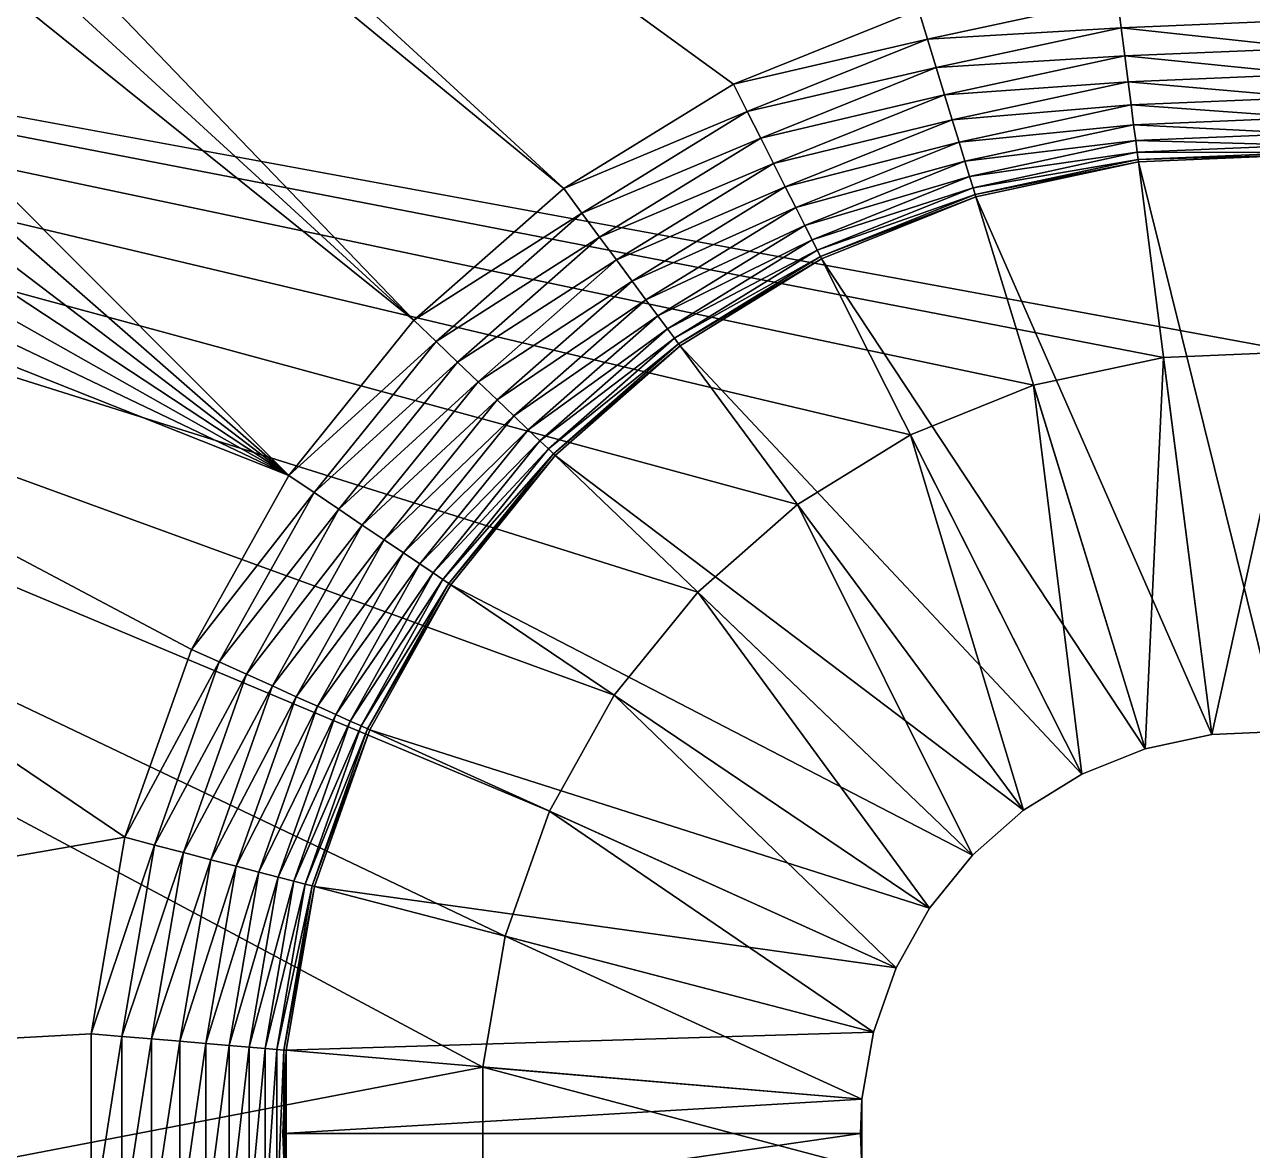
# Model space of a CAD drawing. Header units: millimetres. Extents: x 19.3 to 105.6, y 153.8 to 217.3.
# Drawn here: x 29.483 to 34.463, y 205.793 to 210.362 of the extents above; entities that cross this region are included whole.
import ezdxf

# ---------------------------------------------------------------- set-up
doc = ezdxf.new("R2010")
doc.units = ezdxf.units.MM
doc.layers.get('0').update_dxf_attribs({"color": 132, "linetype": 'CONTINUOUS'})

msp = doc.modelspace()

# ---------------------------------------------------------------- linework, layer by layer
at = {"invisible_edges": 16}
for points in [[(87.3128, 206.6622, 21.4312), (26.8657, 216.4984, 21.4312), (21.336, 211.4842, 21.4312)], [(87.4922, 207.1699, 21.4312), (87.7549, 207.6401, 21.4312), (26.8657, 216.4984, 21.4312)], [(26.8657, 216.4984, 21.4312), (87.7549, 207.6401, 21.4312), (88.0932, 208.0591, 21.4312)], [(88.0932, 208.0591, 21.4312), (88.4974, 208.4148, 21.4312), (26.8657, 216.4984, 21.4312)], [(26.8657, 216.4984, 21.4312), (88.4974, 208.4148, 21.4312), (88.956, 208.6972, 21.4312)], [(26.8657, 216.4984, 21.4312), (88.956, 208.6972, 21.4312), (98.025, 216.4984, 21.4312)], [(87.4922, 207.1699, 21.4312), (26.8657, 216.4984, 21.4312), (87.3128, 206.6622, 21.4312)], [(31.6697, 209.6963, 19.0436), (26.3494, 214.0685, 19.0436), (26.8657, 214.1108, 19.0436)], [(26.8657, 214.1108, 19.0436), (88.989, 210.422, 19.0436), (88.2384, 210.1204, 19.0436)], [(88.2384, 210.1204, 19.0436), (87.5497, 209.6963, 19.0436), (26.8657, 214.1108, 19.0436)], [(26.8657, 214.1108, 19.0436), (87.5497, 209.6963, 19.0436), (86.9425, 209.1619, 19.0436)], [(26.8657, 214.1108, 19.0436), (86.9425, 209.1619, 19.0436), (86.4343, 208.5326, 19.0436)], [(31.6697, 209.6963, 19.0436), (26.8657, 214.1108, 19.0436), (32.3584, 210.1204, 19.0436)], [(26.8657, 214.1108, 19.0436), (33.1089, 210.422, 19.0436), (32.3584, 210.1204, 19.0436)], [(86.4343, 208.5326, 19.0436), (86.0399, 207.8264, 19.0436), (26.8657, 214.1108, 19.0436)], [(26.8657, 214.1108, 19.0436), (86.0399, 207.8264, 19.0436), (85.7704, 207.0638, 19.0436)], [(26.8657, 214.1108, 19.0436), (85.7704, 207.0638, 19.0436), (35.5101, 210.524, 19.0436)], [(31.0625, 209.1619, 19.0436), (25.8469, 213.9425, 19.0436), (26.3494, 214.0685, 19.0436)], [(31.0625, 209.1619, 19.0436), (26.3494, 214.0685, 19.0436), (31.6697, 209.6963, 19.0436)], [(31.0625, 209.1619, 19.0436), (25.3716, 213.7364, 19.0436), (25.8469, 213.9425, 19.0436)], [(30.5543, 208.5326, 19.0436), (24.9363, 213.4556, 19.0436), (25.3716, 213.7364, 19.0436)], [(30.5543, 208.5326, 19.0436), (25.3716, 213.7364, 19.0436), (31.0625, 209.1619, 19.0436)], [(24.5525, 213.1076, 19.0436), (24.9363, 213.4556, 19.0436), (30.5543, 208.5326, 19.0436)], [(30.5543, 208.5326, 19.0436), (24.2306, 212.7018, 19.0436), (24.5525, 213.1076, 19.0436)], [(23.9791, 212.2488, 19.0436), (24.2306, 212.7018, 19.0436), (30.5543, 208.5326, 19.0436)], [(30.5543, 208.5326, 19.0436), (23.8047, 211.761, 19.0436), (23.9791, 212.2488, 19.0436)], [(30.5543, 208.5326, 19.0436), (23.7122, 211.2513, 19.0436), (23.8047, 211.761, 19.0436)], [(20.7149, 204.0867, 21.4312), (31.3418, 206.1314, 21.4312), (21.336, 211.4842, 21.4312)], [(31.6122, 207.1699, 21.4312), (31.8749, 207.6401, 21.4312), (21.336, 211.4842, 21.4312)], [(31.8749, 207.6401, 21.4312), (32.2132, 208.0591, 21.4312), (21.336, 211.4842, 21.4312)], [(21.336, 211.4842, 21.4312), (32.2132, 208.0591, 21.4312), (32.6174, 208.4148, 21.4312)], [(21.336, 211.4842, 21.4312), (32.6174, 208.4148, 21.4312), (33.076, 208.6972, 21.4312)], [(33.076, 208.6972, 21.4312), (33.5757, 208.898, 21.4312), (21.336, 211.4842, 21.4312)], [(21.336, 211.4842, 21.4312), (33.5757, 208.898, 21.4312), (34.1021, 209.0114, 21.4312)], [(21.336, 211.4842, 21.4312), (34.1021, 209.0114, 21.4312), (34.6401, 209.0343, 21.4312)], [(21.336, 211.4842, 21.4312), (31.3418, 206.1314, 21.4312), (31.4328, 206.6622, 21.4312)], [(21.336, 211.4842, 21.4312), (31.4328, 206.6622, 21.4312), (31.6122, 207.1699, 21.4312)], [(87.3128, 206.6622, 21.4312), (21.336, 211.4842, 21.4312), (87.2218, 206.1314, 21.4312)], [(87.2218, 206.1314, 21.4312), (21.336, 211.4842, 21.4312), (34.6401, 209.0343, 21.4312)], [(23.7122, 211.2513, 19.0436), (29.8904, 207.0638, 19.0436), (23.2434, 205.9096, 19.0436)], [(23.7122, 211.2513, 19.0436), (30.1599, 207.8264, 19.0436), (29.8904, 207.0638, 19.0436)], [(30.1599, 207.8264, 19.0436), (23.7122, 211.2513, 19.0436), (30.5543, 208.5326, 19.0436)], [(33.1089, 210.422, 19.0436), (33.9154, 210.4692, 19.0339), (33.1453, 210.3033, 19.0339)], [(33.9154, 210.4692, 19.0339), (33.9308, 210.3491, 19.0048), (33.1453, 210.3033, 19.0339)], [(33.9154, 210.4692, 19.0339), (34.6974, 210.3816, 19.0048), (33.9308, 210.3491, 19.0048)], [(33.1089, 210.422, 19.0436), (33.1453, 210.3033, 19.0339), (32.3584, 210.1204, 19.0436)], [(34.6974, 210.3816, 19.0048), (34.6925, 210.2667, 18.9571), (33.9308, 210.3491, 19.0048)], [(33.1453, 210.3033, 19.0339), (33.9308, 210.3491, 19.0048), (33.1808, 210.1874, 19.0048)], [(33.9308, 210.3491, 19.0048), (33.9454, 210.2349, 18.9571), (33.1808, 210.1874, 19.0048)], [(33.9308, 210.3491, 19.0048), (34.6925, 210.2667, 18.9571), (33.9454, 210.2349, 18.9571)], [(32.3584, 210.1204, 19.0436), (33.1453, 210.3033, 19.0339), (32.4143, 210.0095, 19.0339)], [(33.1453, 210.3033, 19.0339), (33.1808, 210.1874, 19.0048), (32.4143, 210.0095, 19.0339)], [(34.6925, 210.2667, 18.9571), (34.688, 210.1606, 18.8921), (33.9454, 210.2349, 18.9571)], [(33.1808, 210.1874, 19.0048), (33.9454, 210.2349, 18.9571), (33.2145, 210.0774, 18.9571)], [(33.9454, 210.2349, 18.9571), (33.9589, 210.1296, 18.8921), (33.2145, 210.0774, 18.9571)], [(33.9454, 210.2349, 18.9571), (34.688, 210.1606, 18.8921), (33.9589, 210.1296, 18.8921)], [(32.4143, 210.0095, 19.0339), (33.1808, 210.1874, 19.0048), (32.4689, 209.9014, 19.0048)], [(33.1808, 210.1874, 19.0048), (33.2145, 210.0774, 18.9571), (32.4689, 209.9014, 19.0048)], [(34.688, 210.1606, 18.8921), (34.684, 210.0659, 18.8112), (33.9589, 210.1296, 18.8921)], [(32.3584, 210.1204, 19.0436), (32.4143, 210.0095, 19.0339), (31.6697, 209.6963, 19.0436)], [(33.2145, 210.0774, 18.9571), (33.9589, 210.1296, 18.8921), (33.2456, 209.9759, 18.8921)], [(33.9589, 210.1296, 18.8921), (33.9709, 210.0356, 18.8112), (33.2456, 209.9759, 18.8921)], [(33.9589, 210.1296, 18.8921), (34.684, 210.0659, 18.8112), (33.9709, 210.0356, 18.8112)], [(32.4689, 209.9014, 19.0048), (33.2145, 210.0774, 18.9571), (32.5207, 209.7986, 18.9571)], [(33.2145, 210.0774, 18.9571), (33.2456, 209.9759, 18.8921), (32.5207, 209.7986, 18.9571)], [(34.684, 210.0659, 18.8112), (34.6805, 209.9851, 18.7165), (33.9709, 210.0356, 18.8112)], [(31.6697, 209.6963, 19.0436), (32.4143, 210.0095, 19.0339), (31.7435, 209.5965, 19.0339)], [(32.4143, 210.0095, 19.0339), (32.4689, 209.9014, 19.0048), (31.7435, 209.5965, 19.0339)], [(33.2456, 209.9759, 18.8921), (33.9709, 210.0356, 18.8112), (33.2733, 209.8853, 18.8112)], [(33.9709, 210.0356, 18.8112), (33.9812, 209.9554, 18.7165), (33.2733, 209.8853, 18.8112)], [(33.9709, 210.0356, 18.8112), (34.6805, 209.9851, 18.7165), (33.9812, 209.9554, 18.7165)], [(32.5207, 209.7986, 18.9571), (33.2456, 209.9759, 18.8921), (32.5685, 209.7038, 18.8921)], [(33.2456, 209.9759, 18.8921), (33.2733, 209.8853, 18.8112), (32.5685, 209.7038, 18.8921)], [(33.2733, 209.8853, 18.8112), (33.9812, 209.9554, 18.7165), (33.297, 209.808, 18.7165)], [(33.9812, 209.9554, 18.7165), (33.9895, 209.8909, 18.6103), (33.297, 209.808, 18.7165)], [(34.6805, 209.9851, 18.7165), (34.6778, 209.9201, 18.6103), (33.9812, 209.9554, 18.7165)], [(33.9812, 209.9554, 18.7165), (34.6778, 209.9201, 18.6103), (33.9895, 209.8909, 18.6103)], [(34.6778, 209.9201, 18.6103), (34.6757, 209.8725, 18.4952), (33.9895, 209.8909, 18.6103)], [(31.7435, 209.5965, 19.0339), (32.4689, 209.9014, 19.0048), (31.8155, 209.4991, 19.0048)], [(32.4689, 209.9014, 19.0048), (32.5207, 209.7986, 18.9571), (31.8155, 209.4991, 19.0048)], [(32.5685, 209.7038, 18.8921), (33.2733, 209.8853, 18.8112), (32.6111, 209.6192, 18.8112)], [(33.2733, 209.8853, 18.8112), (33.297, 209.808, 18.7165), (32.6111, 209.6192, 18.8112)], [(33.297, 209.808, 18.7165), (33.9895, 209.8909, 18.6103), (33.316, 209.7457, 18.6103)], [(33.9895, 209.8909, 18.6103), (33.9955, 209.8436, 18.4952), (33.316, 209.7457, 18.6103)], [(33.9895, 209.8909, 18.6103), (34.6757, 209.8725, 18.4952), (33.9955, 209.8436, 18.4952)], [(34.6757, 209.8725, 18.4952), (34.6745, 209.8434, 18.3741), (33.9955, 209.8436, 18.4952)], [(32.6111, 209.6192, 18.8112), (33.297, 209.808, 18.7165), (32.6475, 209.547, 18.7165)], [(33.297, 209.808, 18.7165), (33.316, 209.7457, 18.6103), (32.6475, 209.547, 18.7165)], [(33.316, 209.7457, 18.6103), (33.9955, 209.8436, 18.4952), (33.33, 209.7001, 18.4952)], [(33.9955, 209.8436, 18.4952), (33.9992, 209.8147, 18.3741), (33.33, 209.7001, 18.4952)], [(33.33, 209.7001, 18.4952), (33.9992, 209.8147, 18.3741), (33.3385, 209.6724, 18.3741)], [(33.9992, 209.8147, 18.3741), (34.0005, 209.8051, 18.2499), (33.3385, 209.6724, 18.3741)], [(33.9955, 209.8436, 18.4952), (34.6745, 209.8434, 18.3741), (33.9992, 209.8147, 18.3741)], [(34.6745, 209.8434, 18.3741), (34.6741, 209.8337, 18.2499), (33.9992, 209.8147, 18.3741)], [(33.9992, 209.8147, 18.3741), (34.6741, 209.8337, 18.2499), (34.0005, 209.8051, 18.2499)], [(34.6741, 209.8337, 18.2499), (34.6741, 209.8337, 15.8687), (34.0005, 209.8051, 15.8687)], [(34.6741, 209.8337, 18.2499), (34.0005, 209.8051, 15.8687), (34.0005, 209.8051, 18.2499)], [(34.5746, 207.4926, 15.8687), (34.0005, 209.8051, 15.8687), (34.6741, 209.8337, 15.8687)], [(31.8155, 209.4991, 19.0048), (32.5207, 209.7986, 18.9571), (31.8839, 209.4066, 18.9571)], [(32.5207, 209.7986, 18.9571), (32.5685, 209.7038, 18.8921), (31.8839, 209.4066, 18.9571)], [(33.3385, 209.6724, 18.3741), (34.0005, 209.8051, 18.2499), (33.3414, 209.663, 18.2499)], [(34.0005, 209.8051, 18.2499), (34.0005, 209.8051, 15.8687), (33.3414, 209.663, 15.8687)], [(34.0005, 209.8051, 18.2499), (33.3414, 209.663, 15.8687), (33.3414, 209.663, 18.2499)], [(34.2981, 207.4809, 15.8687), (33.3414, 209.663, 15.8687), (34.0005, 209.8051, 15.8687)], [(34.2981, 207.4809, 15.8687), (34.0005, 209.8051, 15.8687), (34.5746, 207.4926, 15.8687)], [(32.6475, 209.547, 18.7165), (33.316, 209.7457, 18.6103), (32.6768, 209.4889, 18.6103)], [(33.316, 209.7457, 18.6103), (33.33, 209.7001, 18.4952), (32.6768, 209.4889, 18.6103)], [(31.6697, 209.6963, 19.0436), (31.7435, 209.5965, 19.0339), (31.0625, 209.1619, 19.0436)], [(31.8839, 209.4066, 18.9571), (32.5685, 209.7038, 18.8921), (31.9471, 209.3212, 18.8921)], [(32.5685, 209.7038, 18.8921), (32.6111, 209.6192, 18.8112), (31.9471, 209.3212, 18.8921)], [(32.6768, 209.4889, 18.6103), (33.33, 209.7001, 18.4952), (32.6983, 209.4463, 18.4952)], [(33.33, 209.7001, 18.4952), (33.3385, 209.6724, 18.3741), (32.6983, 209.4463, 18.4952)], [(32.6983, 209.4463, 18.4952), (33.3385, 209.6724, 18.3741), (32.7114, 209.4203, 18.3741)], [(33.3385, 209.6724, 18.3741), (33.3414, 209.663, 18.2499), (32.7114, 209.4203, 18.3741)], [(32.7114, 209.4203, 18.3741), (33.3414, 209.663, 18.2499), (32.7158, 209.4116, 18.2499)], [(33.3414, 209.663, 18.2499), (33.3414, 209.663, 15.8687), (32.7158, 209.4116, 15.8687)], [(33.3414, 209.663, 18.2499), (32.7158, 209.4116, 15.8687), (32.7158, 209.4116, 18.2499)], [(34.0275, 207.4226, 15.8687), (32.7158, 209.4116, 15.8687), (33.3414, 209.663, 15.8687)], [(34.0275, 207.4226, 15.8687), (33.3414, 209.663, 15.8687), (34.2981, 207.4809, 15.8687)], [(31.9471, 209.3212, 18.8921), (32.6111, 209.6192, 18.8112), (32.0034, 209.245, 18.8112)], [(32.6111, 209.6192, 18.8112), (32.6475, 209.547, 18.7165), (32.0034, 209.245, 18.8112)], [(31.0625, 209.1619, 19.0436), (31.7435, 209.5965, 19.0339), (31.1521, 209.076, 19.0339)], [(31.7435, 209.5965, 19.0339), (31.8155, 209.4991, 19.0048), (31.1521, 209.076, 19.0339)], [(32.0034, 209.245, 18.8112), (32.6475, 209.547, 18.7165), (32.0515, 209.18, 18.7165)], [(32.6475, 209.547, 18.7165), (32.6768, 209.4889, 18.6103), (32.0515, 209.18, 18.7165)], [(31.1521, 209.076, 19.0339), (31.8155, 209.4991, 19.0048), (31.2396, 208.9922, 19.0048)], [(31.8155, 209.4991, 19.0048), (31.8839, 209.4066, 18.9571), (31.2396, 208.9922, 19.0048)], [(32.0515, 209.18, 18.7165), (32.6768, 209.4889, 18.6103), (32.0902, 209.1277, 18.6103)], [(32.6768, 209.4889, 18.6103), (32.6983, 209.4463, 18.4952), (32.0902, 209.1277, 18.6103)], [(32.0902, 209.1277, 18.6103), (32.6983, 209.4463, 18.4952), (32.1186, 209.0894, 18.4952)], [(32.6983, 209.4463, 18.4952), (32.7114, 209.4203, 18.3741), (32.1186, 209.0894, 18.4952)], [(32.1186, 209.0894, 18.4952), (32.7114, 209.4203, 18.3741), (32.1358, 209.066, 18.3741)], [(32.7114, 209.4203, 18.3741), (32.7158, 209.4116, 18.2499), (32.1358, 209.066, 18.3741)], [(32.1358, 209.066, 18.3741), (32.7158, 209.4116, 18.2499), (32.1417, 209.0581, 18.2499)], [(32.7158, 209.4116, 18.2499), (32.7158, 209.4116, 15.8687), (32.1417, 209.0581, 15.8687)], [(32.7158, 209.4116, 18.2499), (32.1417, 209.0581, 15.8687), (32.1417, 209.0581, 18.2499)], [(33.7707, 207.3194, 15.8687), (32.1417, 209.0581, 15.8687), (32.7158, 209.4116, 15.8687)], [(33.7707, 207.3194, 15.8687), (32.7158, 209.4116, 15.8687), (34.0275, 207.4226, 15.8687)], [(31.2396, 208.9922, 19.0048), (31.8839, 209.4066, 18.9571), (31.3226, 208.9126, 18.9571)], [(31.8839, 209.4066, 18.9571), (31.9471, 209.3212, 18.8921), (31.3226, 208.9126, 18.9571)], [(31.3226, 208.9126, 18.9571), (31.9471, 209.3212, 18.8921), (31.3993, 208.8391, 18.8921)], [(31.9471, 209.3212, 18.8921), (32.0034, 209.245, 18.8112), (31.3993, 208.8391, 18.8921)], [(31.3993, 208.8391, 18.8921), (32.0034, 209.245, 18.8112), (31.4677, 208.7735, 18.8112)], [(32.0034, 209.245, 18.8112), (32.0515, 209.18, 18.7165), (31.4677, 208.7735, 18.8112)], [(31.0625, 209.1619, 19.0436), (31.1521, 209.076, 19.0339), (30.5543, 208.5326, 19.0436)], [(31.4677, 208.7735, 18.8112), (32.0515, 209.18, 18.7165), (31.5261, 208.7176, 18.7165)], [(32.0515, 209.18, 18.7165), (32.0902, 209.1277, 18.6103), (31.5261, 208.7176, 18.7165)], [(31.5261, 208.7176, 18.7165), (32.0902, 209.1277, 18.6103), (31.5731, 208.6725, 18.6103)], [(32.0902, 209.1277, 18.6103), (32.1186, 209.0894, 18.4952), (31.5731, 208.6725, 18.6103)], [(30.5543, 208.5326, 19.0436), (31.1521, 209.076, 19.0339), (30.6572, 208.4631, 19.0339)], [(31.1521, 209.076, 19.0339), (31.2396, 208.9922, 19.0048), (30.6572, 208.4631, 19.0339)], [(31.5731, 208.6725, 18.6103), (32.1186, 209.0894, 18.4952), (31.6075, 208.6396, 18.4952)], [(32.1186, 209.0894, 18.4952), (32.1358, 209.066, 18.3741), (31.6075, 208.6396, 18.4952)], [(31.6075, 208.6396, 18.4952), (32.1358, 209.066, 18.3741), (31.6285, 208.6194, 18.3741)], [(32.1358, 209.066, 18.3741), (32.1417, 209.0581, 18.2499), (31.6285, 208.6194, 18.3741)], [(31.6285, 208.6194, 18.3741), (32.1417, 209.0581, 18.2499), (31.6355, 208.6127, 18.2499)], [(32.1417, 209.0581, 18.2499), (32.1417, 209.0581, 15.8687), (31.6355, 208.6127, 15.8687)], [(32.1417, 209.0581, 18.2499), (31.6355, 208.6127, 15.8687), (31.6355, 208.6127, 18.2499)], [(33.535, 207.1742, 15.8687), (31.6355, 208.6127, 15.8687), (32.1417, 209.0581, 15.8687)], [(33.535, 207.1742, 15.8687), (32.1417, 209.0581, 15.8687), (33.7707, 207.3194, 15.8687)], [(34.0275, 207.4226, 19.9326), (34.1021, 209.0114, 19.9326), (33.5757, 208.898, 19.9326)], [(34.1021, 209.0114, 19.9326), (34.1021, 209.0114, 21.4312), (33.5757, 208.898, 21.4312)], [(34.1021, 209.0114, 19.9326), (33.5757, 208.898, 21.4312), (33.5757, 208.898, 19.9326)], [(34.2981, 207.4809, 19.9326), (34.1021, 209.0114, 19.9326), (34.0275, 207.4226, 19.9326)], [(34.2981, 207.4809, 19.9326), (34.6401, 209.0343, 19.9326), (34.1021, 209.0114, 19.9326)], [(34.6401, 209.0343, 19.9326), (34.6401, 209.0343, 21.4312), (34.1021, 209.0114, 21.4312)], [(34.6401, 209.0343, 19.9326), (34.1021, 209.0114, 21.4312), (34.1021, 209.0114, 19.9326)], [(34.5746, 207.4926, 19.9326), (34.6401, 209.0343, 19.9326), (34.2981, 207.4809, 19.9326)], [(30.6572, 208.4631, 19.0339), (31.2396, 208.9922, 19.0048), (30.7576, 208.3952, 19.0048)], [(31.2396, 208.9922, 19.0048), (31.3226, 208.9126, 18.9571), (30.7576, 208.3952, 19.0048)], [(30.7576, 208.3952, 19.0048), (31.3226, 208.9126, 18.9571), (30.8529, 208.3308, 18.9571)], [(31.3226, 208.9126, 18.9571), (31.3993, 208.8391, 18.8921), (30.8529, 208.3308, 18.9571)], [(33.7707, 207.3194, 19.9326), (33.5757, 208.898, 19.9326), (33.076, 208.6972, 19.9326)], [(33.5757, 208.898, 19.9326), (33.5757, 208.898, 21.4312), (33.076, 208.6972, 21.4312)], [(33.5757, 208.898, 19.9326), (33.076, 208.6972, 21.4312), (33.076, 208.6972, 19.9326)], [(34.0275, 207.4226, 19.9326), (33.5757, 208.898, 19.9326), (33.7707, 207.3194, 19.9326)], [(30.8529, 208.3308, 18.9571), (31.3993, 208.8391, 18.8921), (30.9409, 208.2713, 18.8921)], [(31.3993, 208.8391, 18.8921), (31.4677, 208.7735, 18.8112), (30.9409, 208.2713, 18.8921)], [(30.9409, 208.2713, 18.8921), (31.4677, 208.7735, 18.8112), (31.0194, 208.2183, 18.8112)], [(31.4677, 208.7735, 18.8112), (31.5261, 208.7176, 18.7165), (31.0194, 208.2183, 18.8112)], [(31.0194, 208.2183, 18.8112), (31.5261, 208.7176, 18.7165), (31.0864, 208.173, 18.7165)], [(31.5261, 208.7176, 18.7165), (31.5731, 208.6725, 18.6103), (31.0864, 208.173, 18.7165)], [(31.0864, 208.173, 18.7165), (31.5731, 208.6725, 18.6103), (31.1403, 208.1366, 18.6103)], [(31.5731, 208.6725, 18.6103), (31.6075, 208.6396, 18.4952), (31.1403, 208.1366, 18.6103)], [(33.535, 207.1742, 19.9326), (33.076, 208.6972, 19.9326), (32.6174, 208.4148, 19.9326)], [(33.076, 208.6972, 19.9326), (33.076, 208.6972, 21.4312), (32.6174, 208.4148, 21.4312)], [(33.076, 208.6972, 19.9326), (32.6174, 208.4148, 21.4312), (32.6174, 208.4148, 19.9326)], [(33.7707, 207.3194, 19.9326), (33.076, 208.6972, 19.9326), (33.535, 207.1742, 19.9326)], [(31.1403, 208.1366, 18.6103), (31.6075, 208.6396, 18.4952), (31.1798, 208.1099, 18.4952)], [(31.6075, 208.6396, 18.4952), (31.6285, 208.6194, 18.3741), (31.1798, 208.1099, 18.4952)], [(31.1798, 208.1099, 18.4952), (31.6285, 208.6194, 18.3741), (31.2039, 208.0936, 18.3741)], [(31.6285, 208.6194, 18.3741), (31.6355, 208.6127, 18.2499), (31.2039, 208.0936, 18.3741)], [(31.2039, 208.0936, 18.3741), (31.6355, 208.6127, 18.2499), (31.212, 208.0881, 18.2499)], [(31.6355, 208.6127, 18.2499), (31.6355, 208.6127, 15.8687), (31.212, 208.0881, 15.8687)], [(31.6355, 208.6127, 18.2499), (31.212, 208.0881, 15.8687), (31.212, 208.0881, 18.2499)], [(33.3272, 206.9914, 15.8687), (31.212, 208.0881, 15.8687), (31.6355, 208.6127, 15.8687)], [(33.3272, 206.9914, 15.8687), (31.6355, 208.6127, 15.8687), (33.535, 207.1742, 15.8687)], [(30.5543, 208.5326, 19.0436), (30.6572, 208.4631, 19.0339), (30.1599, 207.8264, 19.0436)], [(30.1599, 207.8264, 19.0436), (30.6572, 208.4631, 19.0339), (30.273, 207.7753, 19.0339)], [(30.6572, 208.4631, 19.0339), (30.7576, 208.3952, 19.0048), (30.273, 207.7753, 19.0339)], [(33.3272, 206.9914, 19.9326), (32.6174, 208.4148, 19.9326), (32.2132, 208.0591, 19.9326)], [(32.6174, 208.4148, 19.9326), (32.6174, 208.4148, 21.4312), (32.2132, 208.0591, 21.4312)], [(32.6174, 208.4148, 19.9326), (32.2132, 208.0591, 21.4312), (32.2132, 208.0591, 19.9326)], [(33.535, 207.1742, 19.9326), (32.6174, 208.4148, 19.9326), (33.3272, 206.9914, 19.9326)], [(30.273, 207.7753, 19.0339), (30.7576, 208.3952, 19.0048), (30.3834, 207.7254, 19.0048)], [(30.7576, 208.3952, 19.0048), (30.8529, 208.3308, 18.9571), (30.3834, 207.7254, 19.0048)], [(30.3834, 207.7254, 19.0048), (30.8529, 208.3308, 18.9571), (30.4882, 207.678, 18.9571)], [(30.8529, 208.3308, 18.9571), (30.9409, 208.2713, 18.8921), (30.4882, 207.678, 18.9571)], [(30.4882, 207.678, 18.9571), (30.9409, 208.2713, 18.8921), (30.585, 207.6343, 18.8921)], [(30.9409, 208.2713, 18.8921), (31.0194, 208.2183, 18.8112), (30.585, 207.6343, 18.8921)], [(30.585, 207.6343, 18.8921), (31.0194, 208.2183, 18.8112), (30.6713, 207.5953, 18.8112)], [(31.0194, 208.2183, 18.8112), (31.0864, 208.173, 18.7165), (30.6713, 207.5953, 18.8112)], [(30.6713, 207.5953, 18.8112), (31.0864, 208.173, 18.7165), (30.745, 207.5619, 18.7165)], [(31.0864, 208.173, 18.7165), (31.1403, 208.1366, 18.6103), (30.745, 207.5619, 18.7165)], [(30.745, 207.5619, 18.7165), (31.1403, 208.1366, 18.6103), (30.8043, 207.5351, 18.6103)], [(31.1403, 208.1366, 18.6103), (31.1798, 208.1099, 18.4952), (30.8043, 207.5351, 18.6103)], [(30.8043, 207.5351, 18.6103), (31.1798, 208.1099, 18.4952), (30.8478, 207.5155, 18.4952)], [(31.1798, 208.1099, 18.4952), (31.2039, 208.0936, 18.3741), (30.8478, 207.5155, 18.4952)], [(30.8478, 207.5155, 18.4952), (31.2039, 208.0936, 18.3741), (30.8743, 207.5035, 18.3741)], [(31.2039, 208.0936, 18.3741), (31.212, 208.0881, 18.2499), (30.8743, 207.5035, 18.3741)], [(30.8743, 207.5035, 18.3741), (31.212, 208.0881, 18.2499), (30.8832, 207.4995, 18.2499)], [(31.212, 208.0881, 18.2499), (31.212, 208.0881, 15.8687), (30.8832, 207.4995, 15.8687)], [(31.212, 208.0881, 18.2499), (30.8832, 207.4995, 15.8687), (30.8832, 207.4995, 18.2499)], [(33.1533, 206.776, 15.8687), (30.8832, 207.4995, 15.8687), (31.212, 208.0881, 15.8687)], [(33.1533, 206.776, 15.8687), (31.212, 208.0881, 15.8687), (33.3272, 206.9914, 15.8687)], [(33.1533, 206.776, 19.9326), (32.2132, 208.0591, 19.9326), (31.8749, 207.6401, 19.9326)], [(32.2132, 208.0591, 19.9326), (32.2132, 208.0591, 21.4312), (31.8749, 207.6401, 21.4312)], [(32.2132, 208.0591, 19.9326), (31.8749, 207.6401, 21.4312), (31.8749, 207.6401, 19.9326)], [(33.3272, 206.9914, 19.9326), (32.2132, 208.0591, 19.9326), (33.1533, 206.776, 19.9326)], [(30.1599, 207.8264, 19.0436), (30.273, 207.7753, 19.0339), (29.8904, 207.0638, 19.0436)], [(29.8904, 207.0638, 19.0436), (30.273, 207.7753, 19.0339), (30.0106, 207.0325, 19.0339)], [(30.273, 207.7753, 19.0339), (30.3834, 207.7254, 19.0048), (30.0106, 207.0325, 19.0339)], [(30.0106, 207.0325, 19.0339), (30.3834, 207.7254, 19.0048), (30.1278, 207.002, 19.0048)], [(30.3834, 207.7254, 19.0048), (30.4882, 207.678, 18.9571), (30.1278, 207.002, 19.0048)], [(30.1278, 207.002, 19.0048), (30.4882, 207.678, 18.9571), (30.2391, 206.973, 18.9571)], [(30.4882, 207.678, 18.9571), (30.585, 207.6343, 18.8921), (30.2391, 206.973, 18.9571)], [(30.2391, 206.973, 18.9571), (30.585, 207.6343, 18.8921), (30.3419, 206.9462, 18.8921)], [(30.585, 207.6343, 18.8921), (30.6713, 207.5953, 18.8112), (30.3419, 206.9462, 18.8921)], [(33.0183, 206.5344, 19.9326), (31.8749, 207.6401, 19.9326), (31.6122, 207.1699, 19.9326)], [(31.8749, 207.6401, 19.9326), (31.8749, 207.6401, 21.4312), (31.6122, 207.1699, 21.4312)], [(31.8749, 207.6401, 19.9326), (31.6122, 207.1699, 21.4312), (31.6122, 207.1699, 19.9326)], [(33.1533, 206.776, 19.9326), (31.8749, 207.6401, 19.9326), (33.0183, 206.5344, 19.9326)], [(30.3419, 206.9462, 18.8921), (30.6713, 207.5953, 18.8112), (30.4336, 206.9224, 18.8112)], [(30.6713, 207.5953, 18.8112), (30.745, 207.5619, 18.7165), (30.4336, 206.9224, 18.8112)], [(30.4336, 206.9224, 18.8112), (30.745, 207.5619, 18.7165), (30.5118, 206.902, 18.7165)], [(30.745, 207.5619, 18.7165), (30.8043, 207.5351, 18.6103), (30.5118, 206.902, 18.7165)], [(30.5118, 206.902, 18.7165), (30.8043, 207.5351, 18.6103), (30.5748, 206.8856, 18.6103)], [(30.8043, 207.5351, 18.6103), (30.8478, 207.5155, 18.4952), (30.5748, 206.8856, 18.6103)], [(30.5748, 206.8856, 18.6103), (30.8478, 207.5155, 18.4952), (30.6209, 206.8736, 18.4952)], [(30.8478, 207.5155, 18.4952), (30.8743, 207.5035, 18.3741), (30.6209, 206.8736, 18.4952)], [(30.6209, 206.8736, 18.4952), (30.8743, 207.5035, 18.3741), (30.6491, 206.8663, 18.3741)], [(30.8743, 207.5035, 18.3741), (30.8832, 207.4995, 18.2499), (30.6491, 206.8663, 18.3741)], [(30.6491, 206.8663, 18.3741), (30.8832, 207.4995, 18.2499), (30.6585, 206.8638, 18.2499)], [(30.8832, 207.4995, 18.2499), (30.8832, 207.4995, 15.8687), (30.6585, 206.8638, 15.8687)], [(30.8832, 207.4995, 18.2499), (30.6585, 206.8638, 15.8687), (30.6585, 206.8638, 18.2499)], [(33.0183, 206.5344, 15.8687), (30.6585, 206.8638, 15.8687), (30.8832, 207.4995, 15.8687)], [(33.0183, 206.5344, 15.8687), (30.8832, 207.4995, 15.8687), (33.1533, 206.776, 15.8687)], [(34.0275, 207.4226, 19.9326), (34.0275, 207.4226, 15.8687), (34.2981, 207.4809, 15.8687)], [(34.0275, 207.4226, 19.9326), (34.2981, 207.4809, 15.8687), (34.2981, 207.4809, 19.9326)], [(34.2981, 207.4809, 19.9326), (34.2981, 207.4809, 15.8687), (34.5746, 207.4926, 15.8687)], [(34.2981, 207.4809, 19.9326), (34.5746, 207.4926, 15.8687), (34.5746, 207.4926, 19.9326)], [(33.7707, 207.3194, 19.9326), (33.7707, 207.3194, 15.8687), (34.0275, 207.4226, 15.8687)], [(33.7707, 207.3194, 19.9326), (34.0275, 207.4226, 15.8687), (34.0275, 207.4226, 19.9326)], [(33.535, 207.1742, 19.9326), (33.535, 207.1742, 15.8687), (33.7707, 207.3194, 15.8687)], [(33.535, 207.1742, 19.9326), (33.7707, 207.3194, 15.8687), (33.7707, 207.3194, 19.9326)], [(32.9261, 206.2734, 19.9326), (31.6122, 207.1699, 19.9326), (31.4328, 206.6622, 19.9326)], [(31.6122, 207.1699, 19.9326), (31.6122, 207.1699, 21.4312), (31.4328, 206.6622, 21.4312)], [(31.6122, 207.1699, 19.9326), (31.4328, 206.6622, 21.4312), (31.4328, 206.6622, 19.9326)], [(33.0183, 206.5344, 19.9326), (31.6122, 207.1699, 19.9326), (32.9261, 206.2734, 19.9326)], [(33.3272, 206.9914, 19.9326), (33.3272, 206.9914, 15.8687), (33.535, 207.1742, 15.8687)], [(33.3272, 206.9914, 19.9326), (33.535, 207.1742, 15.8687), (33.535, 207.1742, 19.9326)], [(29.8904, 207.0638, 19.0436), (29.7537, 206.2666, 19.0436), (23.2434, 205.9096, 19.0436)], [(29.8904, 207.0638, 19.0436), (30.0106, 207.0325, 19.0339), (29.7537, 206.2666, 19.0436)], [(29.7537, 206.2666, 19.0436), (30.0106, 207.0325, 19.0339), (29.8774, 206.256, 19.0339)], [(30.0106, 207.0325, 19.0339), (30.1278, 207.002, 19.0048), (29.8774, 206.256, 19.0339)], [(29.8774, 206.256, 19.0339), (30.1278, 207.002, 19.0048), (29.9981, 206.2458, 19.0048)], [(30.1278, 207.002, 19.0048), (30.2391, 206.973, 18.9571), (29.9981, 206.2458, 19.0048)], [(29.9981, 206.2458, 19.0048), (30.2391, 206.973, 18.9571), (30.1128, 206.236, 18.9571)], [(30.2391, 206.973, 18.9571), (30.3419, 206.9462, 18.8921), (30.1128, 206.236, 18.9571)], [(33.1533, 206.776, 19.9326), (33.1533, 206.776, 15.8687), (33.3272, 206.9914, 15.8687)], [(33.1533, 206.776, 19.9326), (33.3272, 206.9914, 15.8687), (33.3272, 206.9914, 19.9326)], [(30.1128, 206.236, 18.9571), (30.3419, 206.9462, 18.8921), (30.2186, 206.227, 18.8921)], [(30.3419, 206.9462, 18.8921), (30.4336, 206.9224, 18.8112), (30.2186, 206.227, 18.8921)], [(30.2186, 206.227, 18.8921), (30.4336, 206.9224, 18.8112), (30.313, 206.219, 18.8112)], [(30.4336, 206.9224, 18.8112), (30.5118, 206.902, 18.7165), (30.313, 206.219, 18.8112)], [(30.313, 206.219, 18.8112), (30.5118, 206.902, 18.7165), (30.3936, 206.2121, 18.7165)], [(30.5118, 206.902, 18.7165), (30.5748, 206.8856, 18.6103), (30.3936, 206.2121, 18.7165)], [(30.3936, 206.2121, 18.7165), (30.5748, 206.8856, 18.6103), (30.4584, 206.2066, 18.6103)], [(30.5748, 206.8856, 18.6103), (30.6209, 206.8736, 18.4952), (30.4584, 206.2066, 18.6103)], [(30.4584, 206.2066, 18.6103), (30.6209, 206.8736, 18.4952), (30.5059, 206.2025, 18.4952)], [(30.6209, 206.8736, 18.4952), (30.6491, 206.8663, 18.3741), (30.5059, 206.2025, 18.4952)], [(30.5059, 206.2025, 18.4952), (30.6491, 206.8663, 18.3741), (30.5349, 206.2001, 18.3741)], [(30.6491, 206.8663, 18.3741), (30.6585, 206.8638, 18.2499), (30.5349, 206.2001, 18.3741)], [(30.5349, 206.2001, 18.3741), (30.6585, 206.8638, 18.2499), (30.5446, 206.1993, 18.2499)], [(30.6585, 206.8638, 18.2499), (30.6585, 206.8638, 15.8687), (30.5446, 206.1993, 15.8687)], [(30.6585, 206.8638, 18.2499), (30.5446, 206.1993, 15.8687), (30.5446, 206.1993, 18.2499)], [(32.9261, 206.2734, 15.8687), (30.5446, 206.1993, 15.8687), (30.6585, 206.8638, 15.8687)], [(32.9261, 206.2734, 15.8687), (30.6585, 206.8638, 15.8687), (33.0183, 206.5344, 15.8687)], [(33.0183, 206.5344, 19.9326), (33.0183, 206.5344, 15.8687), (33.1533, 206.776, 15.8687)], [(33.0183, 206.5344, 19.9326), (33.1533, 206.776, 15.8687), (33.1533, 206.776, 19.9326)], [(32.8793, 206.0005, 19.9326), (31.4328, 206.6622, 19.9326), (31.3418, 206.1314, 19.9326)], [(31.4328, 206.6622, 19.9326), (31.4328, 206.6622, 21.4312), (31.3418, 206.1314, 21.4312)], [(31.4328, 206.6622, 19.9326), (31.3418, 206.1314, 21.4312), (31.3418, 206.1314, 19.9326)], [(32.9261, 206.2734, 19.9326), (31.4328, 206.6622, 19.9326), (32.8793, 206.0005, 19.9326)], [(32.9261, 206.2734, 19.9326), (32.9261, 206.2734, 15.8687), (33.0183, 206.5344, 15.8687)], [(32.9261, 206.2734, 19.9326), (33.0183, 206.5344, 15.8687), (33.0183, 206.5344, 19.9326)], [(32.8793, 206.0005, 15.8687), (30.5446, 206.1993, 15.8687), (32.9261, 206.2734, 15.8687)], [(32.8793, 206.0005, 19.9326), (32.8793, 206.0005, 15.8687), (32.9261, 206.2734, 15.8687)], [(32.8793, 206.0005, 19.9326), (32.9261, 206.2734, 15.8687), (32.9261, 206.2734, 19.9326)], [(23.2434, 205.9096, 19.0436), (29.7537, 206.2666, 19.0436), (29.7537, 205.4577, 19.0436)], [(29.7537, 206.2666, 19.0436), (29.8774, 206.256, 19.0339), (29.7537, 205.4577, 19.0436)], [(29.7537, 205.4577, 19.0436), (29.8774, 206.256, 19.0339), (29.8774, 205.4682, 19.0339)], [(29.8774, 206.256, 19.0339), (29.9981, 206.2458, 19.0048), (29.8774, 205.4682, 19.0339)], [(29.8774, 205.4682, 19.0339), (29.9981, 206.2458, 19.0048), (29.9981, 205.4785, 19.0048)], [(29.9981, 206.2458, 19.0048), (30.1128, 206.236, 18.9571), (29.9981, 205.4785, 19.0048)], [(29.9981, 205.4785, 19.0048), (30.1128, 206.236, 18.9571), (30.1128, 205.4883, 18.9571)], [(30.1128, 206.236, 18.9571), (30.2186, 206.227, 18.8921), (30.1128, 205.4883, 18.9571)], [(30.1128, 205.4883, 18.9571), (30.2186, 206.227, 18.8921), (30.2186, 205.4973, 18.8921)], [(30.2186, 206.227, 18.8921), (30.313, 206.219, 18.8112), (30.2186, 205.4973, 18.8921)], [(30.2186, 205.4973, 18.8921), (30.313, 206.219, 18.8112), (30.313, 205.5053, 18.8112)], [(30.313, 206.219, 18.8112), (30.3936, 206.2121, 18.7165), (30.313, 205.5053, 18.8112)], [(30.313, 205.5053, 18.8112), (30.3936, 206.2121, 18.7165), (30.3936, 205.5122, 18.7165)], [(30.3936, 206.2121, 18.7165), (30.4584, 206.2066, 18.6103), (30.3936, 205.5122, 18.7165)], [(30.3936, 205.5122, 18.7165), (30.4584, 206.2066, 18.6103), (30.4584, 205.5177, 18.6103)], [(30.4584, 206.2066, 18.6103), (30.5059, 206.2025, 18.4952), (30.4584, 205.5177, 18.6103)], [(30.4584, 205.5177, 18.6103), (30.5059, 206.2025, 18.4952), (30.5059, 205.5217, 18.4952)], [(30.5059, 206.2025, 18.4952), (30.5349, 206.2001, 18.3741), (30.5059, 205.5217, 18.4952)], [(30.5059, 205.5217, 18.4952), (30.5349, 206.2001, 18.3741), (30.5349, 205.5242, 18.3741)], [(30.5446, 206.1993, 18.2499), (30.5446, 206.1993, 15.8687), (30.5303, 205.8622, 15.8687)], [(30.5446, 206.1993, 18.2499), (30.5303, 205.8622, 15.8687), (30.5446, 205.525, 18.2499)], [(32.8793, 206.0005, 15.8687), (30.5303, 205.8622, 15.8687), (30.5446, 206.1993, 15.8687)], [(30.5349, 206.2001, 18.3741), (30.5446, 206.1993, 18.2499), (30.5349, 205.5242, 18.3741)], [(30.5349, 205.5242, 18.3741), (30.5446, 206.1993, 18.2499), (30.5446, 205.525, 18.2499)], [(20.7149, 204.0867, 21.4312), (31.3418, 205.5929, 21.4312), (31.3418, 206.1314, 21.4312)], [(32.8793, 206.0005, 19.9326), (31.3418, 206.1314, 19.9326), (32.8793, 205.7238, 19.9326)], [(32.8793, 205.7238, 19.9326), (31.3418, 206.1314, 19.9326), (31.3418, 205.5929, 19.9326)], [(31.3418, 206.1314, 19.9326), (31.3418, 206.1314, 21.4312), (31.3418, 205.5929, 21.4312)], [(31.3418, 206.1314, 19.9326), (31.3418, 205.5929, 21.4312), (31.3418, 205.5929, 19.9326)], [(32.8734, 205.8622, 15.8687), (30.5303, 205.8622, 15.8687), (32.8793, 206.0005, 15.8687)], [(32.8734, 205.8622, 15.8687), (32.8793, 206.0005, 15.8687), (32.8793, 206.0005, 19.9326)], [(32.8793, 205.7238, 19.9326), (32.8734, 205.8622, 15.8687), (32.8793, 206.0005, 19.9326)], [(23.2434, 205.9096, 19.0436), (29.7537, 205.4577, 19.0436), (22.887, 200.6234, 19.0436)], [(30.5303, 205.8622, 15.8687), (30.5446, 205.525, 15.8687), (30.5446, 205.525, 18.2499)], [(32.8734, 205.8622, 15.8687), (30.5446, 205.525, 15.8687), (30.5303, 205.8622, 15.8687)], [(32.8793, 205.7238, 15.8687), (30.5446, 205.525, 15.8687), (32.8734, 205.8622, 15.8687)], [(32.8793, 205.7238, 19.9326), (32.8793, 205.7238, 15.8687), (32.8734, 205.8622, 15.8687)]]:
    msp.add_3dface(points, dxfattribs=at)

doc.saveas('drawing.dxf')
